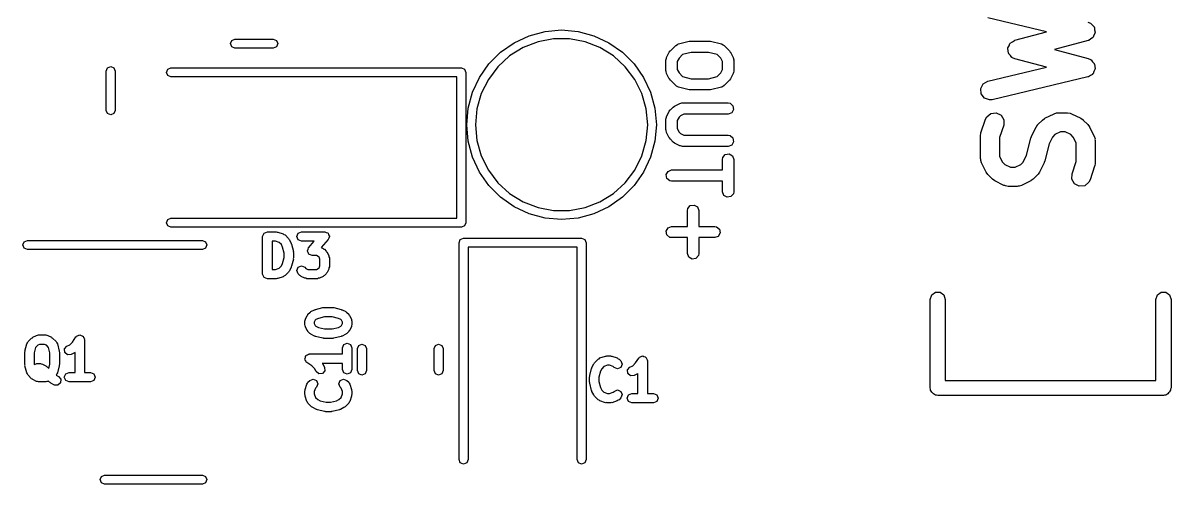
# Model space of a CAD drawing. Extents: x 100.5 to 128.1, y -114.5 to -98.5.
# Drawn here: x 112.84 to 128.1, y -114.28 to -108.15 of the extents above; entities that cross this region are included whole.
import ezdxf

# ---------------------------------------------------------------- set-up
doc = ezdxf.new("R2010")
doc.units = 0
doc.layers.add('BLACK', color=7, linetype='CONTINUOUS')

msp = doc.modelspace()

# ---------------------------------------------------------------- linework, layer by layer
at = {"layer": 'BLACK', "linetype": 'CONTINUOUS'}
for p, q in [((126.446, -108.265), (125.665, -108.079)), ((126.994, -108.135), (127.028, -108.148)), ((127.028, -108.148), (127.031, -108.151)), ((127.031, -108.151), (127.036, -108.153)), ((127.036, -108.153), (127.056, -108.177)), ((127.056, -108.177), (127.077, -108.199)), ((119.37, -108.409), (119.569, -108.316)), ((119.569, -108.316), (119.781, -108.259)), ((119.781, -108.259), (120, -108.24)), ((120, -108.24), (120.219, -108.259)), ((120.219, -108.259), (120.431, -108.316)), ((120.431, -108.316), (120.63, -108.409)), ((126.025, -108.377), (126.446, -108.265)), ((127.076, -108.307), (127.065, -108.336)), ((127.09, -108.279), (127.076, -108.307)), ((127.077, -108.199), (127.078, -108.204)), ((127.078, -108.204), (127.081, -108.208)), ((127.081, -108.208), (127.085, -108.239)), ((127.085, -108.239), (127.091, -108.27)), ((127.091, -108.27), (127.089, -108.274)), ((127.089, -108.274), (127.09, -108.279)), ((115.598, -108.422), (115.616, -108.379)), ((115.616, -108.464), (115.598, -108.422)), ((115.616, -108.379), (115.658, -108.362)), ((115.658, -108.482), (115.616, -108.464)), ((115.658, -108.362), (116.168, -108.362)), ((116.168, -108.482), (115.658, -108.482)), ((116.168, -108.362), (116.21, -108.379)), ((116.21, -108.464), (116.168, -108.482)), ((116.21, -108.379), (116.228, -108.422)), ((116.228, -108.422), (116.21, -108.464)), ((119.19, -108.535), (119.37, -108.409)), ((119.49, -108.475), (119.31, -108.586)), ((119.687, -108.399), (119.49, -108.475)), ((119.894, -108.36), (119.687, -108.399)), ((120.106, -108.36), (119.894, -108.36)), ((120.313, -108.399), (120.106, -108.36)), ((120.51, -108.475), (120.313, -108.399)), ((120.69, -108.586), (120.51, -108.475)), ((120.63, -108.409), (120.81, -108.535)), ((121.446, -108.517), (121.517, -108.446)), ((121.517, -108.446), (121.539, -108.431)), ((121.539, -108.431), (121.546, -108.43)), ((121.546, -108.43), (121.552, -108.426)), ((121.552, -108.426), (121.695, -108.39)), ((121.695, -108.39), (121.71, -108.389)), ((121.71, -108.389), (121.713, -108.388)), ((121.713, -108.388), (121.963, -108.388)), ((121.963, -108.388), (121.978, -108.39)), ((121.978, -108.39), (121.981, -108.39)), ((121.981, -108.39), (122.124, -108.426)), ((122.124, -108.426), (122.148, -108.436)), ((122.148, -108.436), (122.152, -108.442)), ((122.152, -108.442), (122.159, -108.446)), ((122.159, -108.446), (122.231, -108.517)), ((125.931, -108.485), (125.933, -108.482)), ((125.932, -108.479), (125.947, -108.449)), ((125.933, -108.482), (125.932, -108.479)), ((125.947, -108.449), (125.959, -108.419)), ((125.959, -108.419), (125.962, -108.417)), ((125.962, -108.417), (125.964, -108.414)), ((125.964, -108.414), (125.992, -108.397)), ((125.992, -108.397), (126.019, -108.379)), ((126.019, -108.379), (126.022, -108.379)), ((126.022, -108.379), (126.025, -108.377)), ((126.997, -108.381), (126.55, -108.5)), ((127.002, -108.378), (126.997, -108.381)), ((127.007, -108.378), (127.002, -108.378)), ((127.032, -108.36), (127.007, -108.378)), ((127.058, -108.344), (127.032, -108.36)), ((127.061, -108.339), (127.058, -108.344)), ((127.065, -108.336), (127.061, -108.339)), ((119.035, -108.69), (119.19, -108.535)), ((119.31, -108.586), (119.154, -108.729)), ((120.846, -108.729), (120.69, -108.586)), ((120.81, -108.535), (120.965, -108.69)), ((121.388, -108.641), (121.393, -108.616)), ((121.393, -108.616), (121.396, -108.612)), ((121.396, -108.608), (121.432, -108.536)), ((121.396, -108.612), (121.396, -108.608)), ((121.432, -108.536), (121.445, -108.518)), ((121.445, -108.518), (121.446, -108.517)), ((121.561, -108.614), (121.538, -108.659)), ((121.609, -108.566), (121.561, -108.614)), ((121.722, -108.538), (121.609, -108.566)), ((121.954, -108.538), (121.722, -108.538)), ((122.068, -108.566), (121.954, -108.538)), ((122.116, -108.614), (122.068, -108.566)), ((122.138, -108.659), (122.116, -108.614)), ((122.231, -108.517), (122.243, -108.535)), ((122.243, -108.535), (122.245, -108.536)), ((122.245, -108.536), (122.28, -108.608)), ((122.28, -108.608), (122.288, -108.633)), ((122.288, -108.633), (122.287, -108.637)), ((125.937, -108.517), (125.931, -108.485)), ((125.941, -108.55), (125.937, -108.517)), ((125.943, -108.552), (125.941, -108.55)), ((125.943, -108.556), (125.943, -108.552)), ((125.965, -108.58), (125.943, -108.556)), ((125.986, -108.605), (125.965, -108.58)), ((125.989, -108.606), (125.986, -108.605)), ((125.991, -108.609), (125.989, -108.606)), ((126.025, -108.623), (125.991, -108.609)), ((126.446, -108.735), (126.025, -108.623)), ((126.55, -108.5), (126.997, -108.619)), ((126.997, -108.619), (127.031, -108.633)), ((127.031, -108.633), (127.034, -108.637)), ((113.949, -108.786), (113.966, -108.744)), ((113.949, -109.309), (113.949, -108.786)), ((113.966, -108.744), (114.009, -108.726)), ((114.009, -108.726), (114.051, -108.744)), ((114.051, -108.744), (114.069, -108.786)), ((114.069, -108.786), (114.069, -109.309)), ((114.749, -108.804), (114.767, -108.762)), ((114.767, -108.762), (114.809, -108.744)), ((114.809, -108.744), (118.669, -108.744)), ((118.669, -108.744), (118.711, -108.762)), ((118.711, -108.762), (118.729, -108.804)), ((118.909, -108.87), (119.035, -108.69)), ((119.154, -108.729), (119.027, -108.897)), ((120.973, -108.897), (120.846, -108.729)), ((120.965, -108.69), (121.091, -108.87)), ((121.388, -108.784), (121.388, -108.641)), ((121.39, -108.788), (121.388, -108.784)), ((121.389, -108.793), (121.39, -108.788)), ((121.538, -108.659), (121.538, -108.767)), ((121.538, -108.767), (121.561, -108.811)), ((122.116, -108.811), (122.138, -108.767)), ((122.138, -108.767), (122.138, -108.659)), ((122.288, -108.784), (122.284, -108.81)), ((122.287, -108.637), (122.288, -108.641)), ((122.288, -108.641), (122.288, -108.784)), ((125.665, -108.921), (126.446, -108.735)), ((127.034, -108.637), (127.039, -108.639)), ((127.039, -108.639), (127.058, -108.663)), ((127.058, -108.663), (127.079, -108.686)), ((127.089, -108.766), (127.075, -108.794)), ((127.079, -108.686), (127.08, -108.691)), ((127.08, -108.691), (127.083, -108.695)), ((127.083, -108.695), (127.086, -108.726)), ((127.086, -108.726), (127.091, -108.757)), ((127.091, -108.757), (127.089, -108.761)), ((127.089, -108.761), (127.089, -108.766)), ((114.767, -108.847), (114.749, -108.804)), ((114.809, -108.864), (114.767, -108.847)), ((118.609, -108.864), (114.809, -108.864)), ((118.609, -110.744), (118.609, -108.864)), ((118.729, -108.804), (118.729, -110.804)), ((118.816, -109.069), (118.909, -108.87)), ((119.027, -108.897), (118.932, -109.086)), ((121.068, -109.086), (120.973, -108.897)), ((121.091, -108.87), (121.184, -109.069)), ((121.396, -108.818), (121.389, -108.793)), ((121.432, -108.889), (121.396, -108.818)), ((121.433, -108.89), (121.432, -108.889)), ((121.446, -108.909), (121.433, -108.89)), ((121.517, -108.98), (121.446, -108.909)), ((121.561, -108.811), (121.609, -108.859)), ((121.609, -108.859), (121.722, -108.888)), ((121.722, -108.888), (121.954, -108.888)), ((121.954, -108.888), (122.068, -108.859)), ((122.068, -108.859), (122.116, -108.811)), ((122.231, -108.909), (122.159, -108.98)), ((122.245, -108.889), (122.231, -108.907)), ((122.231, -108.907), (122.231, -108.909)), ((122.28, -108.818), (122.245, -108.889)), ((122.281, -108.813), (122.28, -108.818)), ((122.284, -108.81), (122.281, -108.813)), ((125.603, -108.956), (125.665, -108.921)), ((126.994, -108.865), (125.724, -109.168)), ((126.998, -108.863), (126.994, -108.865)), ((127.003, -108.863), (126.998, -108.863)), ((127.029, -108.845), (127.003, -108.863)), ((127.056, -108.83), (127.029, -108.845)), ((127.058, -108.825), (127.056, -108.83)), ((127.063, -108.823), (127.058, -108.825)), ((127.075, -108.794), (127.063, -108.823)), ((118.759, -109.281), (118.816, -109.069)), ((118.932, -109.086), (118.875, -109.29)), ((121.125, -109.29), (121.068, -109.086)), ((121.184, -109.069), (121.241, -109.281)), ((121.524, -108.983), (121.517, -108.98)), ((121.528, -108.989), (121.524, -108.983)), ((121.552, -109), (121.528, -108.989)), ((121.695, -109.036), (121.552, -109)), ((121.698, -109.035), (121.695, -109.036)), ((121.713, -109.038), (121.698, -109.035)), ((121.963, -109.038), (121.713, -109.038)), ((121.966, -109.037), (121.963, -109.038)), ((121.981, -109.036), (121.966, -109.037)), ((122.124, -109), (121.981, -109.036)), ((122.13, -108.996), (122.124, -109)), ((122.138, -108.995), (122.13, -108.996)), ((122.159, -108.98), (122.138, -108.995)), ((125.57, -109.02), (125.603, -108.956)), ((125.576, -109.091), (125.57, -109.02)), ((125.62, -109.147), (125.576, -109.091)), ((121.501, -109.253), (121.573, -109.217)), ((121.573, -109.217), (121.597, -109.21)), ((121.597, -109.21), (121.602, -109.211)), ((121.602, -109.211), (121.606, -109.209)), ((121.606, -109.209), (122.213, -109.209)), ((122.213, -109.209), (122.239, -109.214)), ((122.239, -109.214), (122.278, -109.247)), ((122.278, -109.247), (122.287, -109.297)), ((125.688, -109.171), (125.62, -109.147)), ((125.724, -109.168), (125.688, -109.171)), ((113.966, -109.351), (113.949, -109.309)), ((114.009, -109.369), (113.966, -109.351)), ((114.051, -109.351), (114.009, -109.369)), ((114.069, -109.309), (114.051, -109.351)), ((118.74, -109.5), (118.759, -109.281)), ((118.875, -109.29), (118.855, -109.5)), ((121.145, -109.5), (121.125, -109.29)), ((121.241, -109.281), (121.26, -109.5)), ((121.393, -109.401), (121.396, -109.398)), ((121.396, -109.394), (121.432, -109.322)), ((121.396, -109.398), (121.396, -109.394)), ((121.432, -109.322), (121.445, -109.304)), ((121.445, -109.304), (121.446, -109.303)), ((121.446, -109.303), (121.482, -109.267)), ((121.482, -109.267), (121.5, -109.254)), ((121.5, -109.254), (121.501, -109.253)), ((121.579, -109.382), (121.561, -109.4)), ((121.624, -109.359), (121.579, -109.382)), ((122.213, -109.359), (121.624, -109.359)), ((122.261, -109.342), (122.213, -109.359)), ((122.287, -109.297), (122.261, -109.342)), ((125.635, -109.427), (125.651, -109.395)), ((125.651, -109.395), (125.707, -109.35)), ((125.707, -109.35), (125.778, -109.343)), ((125.778, -109.343), (125.842, -109.375)), ((125.842, -109.375), (125.878, -109.436)), ((126.424, -109.415), (126.545, -109.354)), ((126.545, -109.354), (126.579, -109.343)), ((126.579, -109.343), (126.591, -109.344)), ((126.591, -109.344), (126.602, -109.341)), ((126.602, -109.341), (126.723, -109.341)), ((126.723, -109.341), (126.758, -109.346)), ((126.758, -109.346), (126.768, -109.352)), ((126.768, -109.352), (126.779, -109.354)), ((126.779, -109.354), (126.9, -109.415)), ((118.759, -109.719), (118.74, -109.5)), ((118.855, -109.5), (118.875, -109.71)), ((121.125, -109.71), (121.145, -109.5)), ((121.26, -109.5), (121.241, -109.719)), ((121.388, -109.427), (121.393, -109.401)), ((121.388, -109.57), (121.388, -109.427)), ((121.561, -109.4), (121.538, -109.445)), ((121.538, -109.445), (121.538, -109.552)), ((121.538, -109.552), (121.561, -109.597)), ((125.574, -109.609), (125.635, -109.427)), ((125.876, -109.508), (125.822, -109.67)), ((125.878, -109.436), (125.876, -109.508)), ((126.246, -109.653), (126.307, -109.532)), ((126.307, -109.532), (126.327, -109.502)), ((126.327, -109.502), (126.329, -109.501)), ((126.329, -109.501), (126.33, -109.499)), ((126.33, -109.499), (126.391, -109.438)), ((126.391, -109.438), (126.42, -109.417)), ((126.42, -109.417), (126.422, -109.416)), ((126.422, -109.416), (126.424, -109.415)), ((126.9, -109.415), (126.93, -109.435)), ((126.93, -109.435), (126.931, -109.437)), ((126.931, -109.437), (126.933, -109.438)), ((126.933, -109.438), (126.994, -109.499)), ((126.994, -109.499), (127.016, -109.528)), ((127.016, -109.528), (127.016, -109.53)), ((127.016, -109.53), (127.018, -109.532)), ((127.018, -109.532), (127.078, -109.653)), ((121.39, -109.574), (121.388, -109.57)), ((121.389, -109.579), (121.39, -109.574)), ((121.396, -109.604), (121.389, -109.579)), ((121.432, -109.675), (121.396, -109.604)), ((121.433, -109.676), (121.432, -109.675)), ((121.446, -109.694), (121.433, -109.676)), ((121.482, -109.73), (121.446, -109.694)), ((121.561, -109.597), (121.579, -109.616)), ((121.579, -109.616), (121.624, -109.638)), ((121.624, -109.638), (122.213, -109.638)), ((122.213, -109.638), (122.239, -109.642)), ((122.239, -109.642), (122.278, -109.675)), ((122.278, -109.675), (122.287, -109.726)), ((125.568, -109.649), (125.573, -109.613)), ((125.568, -109.951), (125.568, -109.649)), ((125.573, -109.613), (125.574, -109.611)), ((125.574, -109.611), (125.574, -109.609)), ((125.822, -109.67), (125.822, -109.921)), ((126.18, -109.907), (126.237, -109.679)), ((126.237, -109.679), (126.245, -109.657)), ((126.245, -109.657), (126.246, -109.653)), ((126.525, -109.664), (126.48, -109.754)), ((126.556, -109.632), (126.525, -109.664)), ((126.632, -109.595), (126.556, -109.632)), ((126.693, -109.595), (126.632, -109.595)), ((126.768, -109.632), (126.693, -109.595)), ((126.8, -109.664), (126.768, -109.632)), ((126.838, -109.74), (126.8, -109.664)), ((127.078, -109.653), (127.09, -109.687)), ((127.09, -109.687), (127.088, -109.698)), ((127.088, -109.698), (127.092, -109.71)), ((118.816, -109.931), (118.759, -109.719)), ((118.875, -109.71), (118.932, -109.914)), ((121.068, -109.914), (121.125, -109.71)), ((121.241, -109.719), (121.184, -109.931)), ((121.483, -109.731), (121.482, -109.73)), ((121.501, -109.744), (121.483, -109.731)), ((121.573, -109.78), (121.501, -109.744)), ((121.577, -109.78), (121.573, -109.78)), ((121.58, -109.783), (121.577, -109.78)), ((121.606, -109.788), (121.58, -109.783)), ((122.213, -109.788), (121.606, -109.788)), ((122.261, -109.77), (122.213, -109.788)), ((122.287, -109.726), (122.261, -109.77)), ((126.48, -109.754), (126.423, -109.982)), ((126.838, -109.991), (126.838, -109.74)), ((127.092, -109.71), (127.092, -110.012)), ((118.909, -110.13), (118.816, -109.931)), ((118.932, -109.914), (119.027, -110.103)), ((120.973, -110.103), (121.068, -109.914)), ((121.184, -109.931), (121.091, -110.13)), ((122.138, -109.963), (122.143, -109.937)), ((122.138, -110.102), (122.138, -109.963)), ((122.143, -109.937), (122.176, -109.898)), ((122.176, -109.898), (122.226, -109.889)), ((122.226, -109.889), (122.271, -109.915)), ((122.271, -109.915), (122.288, -109.963)), ((122.288, -109.963), (122.288, -110.391)), ((125.571, -109.962), (125.568, -109.951)), ((125.57, -109.974), (125.571, -109.962)), ((125.581, -110.008), (125.57, -109.974)), ((125.641, -110.129), (125.581, -110.008)), ((125.822, -109.921), (125.859, -109.997)), ((125.859, -109.997), (125.891, -110.028)), ((126.103, -110.028), (126.134, -109.997)), ((126.134, -109.997), (126.18, -109.907)), ((126.413, -110.008), (126.352, -110.129)), ((126.414, -110.004), (126.413, -110.008)), ((126.423, -109.982), (126.414, -110.004)), ((126.784, -110.153), (126.838, -109.991)), ((119.035, -110.31), (118.909, -110.13)), ((119.027, -110.103), (119.154, -110.271)), ((120.846, -110.271), (120.973, -110.103)), ((121.091, -110.13), (120.965, -110.31)), ((121.389, -110.164), (121.415, -110.12)), ((121.415, -110.12), (121.463, -110.102)), ((121.463, -110.102), (122.138, -110.102)), ((125.643, -110.131), (125.641, -110.129)), ((125.644, -110.133), (125.643, -110.131)), ((125.665, -110.162), (125.644, -110.133)), ((125.726, -110.223), (125.665, -110.162)), ((125.891, -110.028), (125.966, -110.066)), ((125.966, -110.066), (126.027, -110.066)), ((126.027, -110.066), (126.103, -110.028)), ((126.329, -110.162), (126.268, -110.223)), ((126.33, -110.16), (126.329, -110.162)), ((126.332, -110.159), (126.33, -110.16)), ((126.352, -110.129), (126.332, -110.159)), ((126.781, -110.225), (126.784, -110.153)), ((127.085, -110.052), (127.025, -110.233)), ((127.086, -110.048), (127.085, -110.05)), ((127.085, -110.05), (127.085, -110.052)), ((127.092, -110.012), (127.086, -110.048)), ((119.19, -110.465), (119.035, -110.31)), ((119.154, -110.271), (119.31, -110.414)), ((120.69, -110.414), (120.846, -110.271)), ((120.965, -110.31), (120.81, -110.465)), ((121.398, -110.215), (121.389, -110.164)), ((121.438, -110.248), (121.398, -110.215)), ((121.463, -110.252), (121.438, -110.248)), ((122.138, -110.252), (121.463, -110.252)), ((122.138, -110.391), (122.138, -110.252)), ((125.728, -110.224), (125.726, -110.223)), ((125.729, -110.226), (125.728, -110.224)), ((125.759, -110.246), (125.729, -110.226)), ((125.88, -110.307), (125.759, -110.246)), ((125.891, -110.309), (125.88, -110.307)), ((125.901, -110.315), (125.891, -110.309)), ((125.936, -110.32), (125.901, -110.315)), ((126.114, -110.307), (126.08, -110.318)), ((126.235, -110.246), (126.114, -110.307)), ((126.237, -110.245), (126.235, -110.246)), ((126.239, -110.244), (126.237, -110.245)), ((126.268, -110.223), (126.239, -110.244)), ((126.818, -110.286), (126.781, -110.225)), ((126.881, -110.318), (126.818, -110.286)), ((126.953, -110.311), (126.881, -110.318)), ((127.008, -110.266), (126.953, -110.311)), ((127.025, -110.233), (127.008, -110.266)), ((119.37, -110.591), (119.19, -110.465)), ((119.31, -110.414), (119.49, -110.525)), ((120.51, -110.525), (120.69, -110.414)), ((120.81, -110.465), (120.63, -110.591)), ((122.156, -110.44), (122.138, -110.391)), ((122.2, -110.465), (122.156, -110.44)), ((122.251, -110.456), (122.2, -110.465)), ((122.284, -110.417), (122.251, -110.456)), ((122.288, -110.391), (122.284, -110.417)), ((126.057, -110.32), (125.936, -110.32)), ((126.068, -110.317), (126.057, -110.32)), ((126.08, -110.318), (126.068, -110.317)), ((119.569, -110.684), (119.37, -110.591)), ((119.49, -110.525), (119.687, -110.601)), ((119.687, -110.601), (119.894, -110.64)), ((120.106, -110.64), (120.313, -110.601)), ((120.313, -110.601), (120.51, -110.525)), ((120.63, -110.591), (120.431, -110.684)), ((121.674, -110.641), (121.678, -110.616)), ((121.678, -110.616), (121.711, -110.576)), ((121.711, -110.576), (121.762, -110.568)), ((121.762, -110.568), (121.806, -110.593)), ((121.806, -110.593), (121.824, -110.641)), ((114.749, -110.804), (114.767, -110.762)), ((114.767, -110.762), (114.809, -110.744)), ((114.809, -110.744), (118.609, -110.744)), ((119.781, -110.741), (119.569, -110.684)), ((120, -110.76), (119.781, -110.741)), ((119.894, -110.64), (120.106, -110.64)), ((120.219, -110.741), (120, -110.76)), ((120.431, -110.684), (120.219, -110.741)), ((121.674, -110.852), (121.674, -110.641)), ((121.824, -110.641), (121.824, -110.852)), ((114.767, -110.847), (114.749, -110.804)), ((114.809, -110.864), (114.767, -110.847)), ((118.669, -110.864), (114.809, -110.864)), ((116.046, -110.942), (116.09, -110.924)), ((116.09, -110.924), (116.209, -110.924)), ((116.209, -110.924), (116.219, -110.928)), ((116.498, -110.942), (116.542, -110.924)), ((116.542, -110.924), (116.852, -110.924)), ((116.852, -110.924), (116.872, -110.932)), ((118.711, -110.847), (118.669, -110.864)), ((118.729, -110.804), (118.711, -110.847)), ((121.389, -110.914), (121.415, -110.87)), ((121.398, -110.965), (121.389, -110.914)), ((121.415, -110.87), (121.463, -110.852)), ((121.463, -110.852), (121.674, -110.852)), ((121.824, -110.852), (122.035, -110.852)), ((122.035, -110.852), (122.06, -110.857)), ((122.06, -110.857), (122.1, -110.89)), ((122.1, -110.89), (122.109, -110.94)), ((112.842, -111.099), (112.86, -111.057)), ((112.86, -111.057), (112.902, -111.039)), ((112.902, -111.039), (114.577, -111.039)), ((114.577, -111.039), (115.227, -111.039)), ((115.227, -111.039), (115.27, -111.057)), ((115.27, -111.057), (115.287, -111.099)), ((116.027, -110.986), (116.046, -110.942)), ((116.027, -111.486), (116.027, -110.986)), ((116.199, -111.049), (116.152, -111.049)), ((116.152, -111.049), (116.152, -111.424)), ((116.247, -111.065), (116.199, -111.049)), ((116.219, -110.928), (116.229, -110.927)), ((116.229, -110.927), (116.3, -110.951)), ((116.277, -111.095), (116.247, -111.065)), ((116.3, -110.951), (116.311, -110.961)), ((116.311, -110.961), (116.325, -110.966)), ((116.325, -110.966), (116.372, -111.014)), ((116.372, -111.014), (116.376, -111.023)), ((116.376, -111.023), (116.384, -111.03)), ((116.384, -111.03), (116.408, -111.078)), ((116.408, -111.078), (116.408, -111.085)), ((116.48, -110.986), (116.498, -110.942)), ((116.498, -111.031), (116.48, -110.986)), ((116.542, -111.049), (116.498, -111.031)), ((116.714, -111.049), (116.542, -111.049)), ((116.638, -111.136), (116.714, -111.049)), ((116.899, -111.028), (116.807, -111.132)), ((116.872, -110.932), (116.893, -110.939)), ((116.893, -110.939), (116.894, -110.941)), ((116.894, -110.941), (116.896, -110.942)), ((116.896, -110.942), (116.904, -110.963)), ((116.906, -111.007), (116.899, -111.028)), ((116.904, -110.963), (116.914, -110.982)), ((116.914, -110.986), (116.906, -111.007)), ((116.914, -110.982), (116.914, -110.984)), ((116.914, -110.984), (116.914, -110.986)), ((118.637, -111.069), (118.654, -111.026)), ((118.637, -113.954), (118.637, -111.069)), ((118.654, -111.026), (118.697, -111.009)), ((118.697, -111.009), (120.267, -111.009)), ((120.267, -111.009), (120.309, -111.026)), ((120.309, -111.026), (120.327, -111.069)), ((120.327, -111.069), (120.327, -113.954)), ((121.438, -110.998), (121.398, -110.965)), ((121.463, -111.002), (121.438, -110.998)), ((121.674, -111.002), (121.463, -111.002)), ((121.674, -111.213), (121.674, -111.002)), ((122.035, -111.002), (121.824, -111.002)), ((121.824, -111.002), (121.824, -111.213)), ((122.083, -110.985), (122.035, -111.002)), ((122.109, -110.94), (122.083, -110.985)), ((112.86, -111.142), (112.842, -111.099)), ((112.902, -111.159), (112.86, -111.142)), ((114.577, -111.159), (112.902, -111.159)), ((115.227, -111.159), (114.577, -111.159)), ((115.27, -111.142), (115.227, -111.159)), ((115.287, -111.099), (115.27, -111.142)), ((116.293, -111.127), (116.277, -111.095)), ((116.313, -111.208), (116.293, -111.127)), ((116.313, -111.265), (116.313, -111.208)), ((116.408, -111.085), (116.412, -111.09)), ((116.412, -111.09), (116.436, -111.186)), ((116.436, -111.186), (116.435, -111.193)), ((116.435, -111.193), (116.438, -111.201)), ((116.438, -111.201), (116.438, -111.272)), ((116.623, -111.177), (116.631, -111.157)), ((116.624, -111.179), (116.623, -111.177)), ((116.623, -111.181), (116.624, -111.179)), ((116.633, -111.201), (116.623, -111.181)), ((116.631, -111.157), (116.638, -111.136)), ((116.641, -111.221), (116.633, -111.201)), ((116.643, -111.222), (116.641, -111.221)), ((116.644, -111.224), (116.643, -111.222)), ((116.665, -111.231), (116.644, -111.224)), ((116.807, -111.132), (116.832, -111.145)), ((116.832, -111.145), (116.839, -111.153)), ((116.839, -111.153), (116.848, -111.157)), ((116.848, -111.157), (116.872, -111.18)), ((116.872, -111.18), (116.876, -111.19)), ((116.876, -111.19), (116.884, -111.197)), ((116.884, -111.197), (116.908, -111.244)), ((120.207, -111.129), (118.757, -111.129)), ((118.757, -111.129), (118.757, -113.954)), ((120.207, -113.954), (120.207, -111.129)), ((121.691, -111.261), (121.674, -111.213)), ((121.824, -111.213), (121.819, -111.239)), ((116.247, -111.408), (116.277, -111.378)), ((116.277, -111.378), (116.293, -111.346)), ((116.293, -111.346), (116.313, -111.265)), ((116.412, -111.383), (116.408, -111.388)), ((116.436, -111.287), (116.412, -111.383)), ((116.438, -111.272), (116.435, -111.28)), ((116.435, -111.28), (116.436, -111.287)), ((116.498, -111.395), (116.542, -111.376)), ((116.542, -111.376), (116.587, -111.395)), ((116.685, -111.239), (116.665, -111.231)), ((116.742, -111.239), (116.685, -111.239)), ((116.767, -111.252), (116.742, -111.239)), ((116.777, -111.262), (116.767, -111.252)), ((116.789, -111.287), (116.777, -111.262)), ((116.777, -111.402), (116.789, -111.376)), ((116.789, -111.376), (116.789, -111.287)), ((116.908, -111.244), (116.909, -111.259)), ((116.909, -111.259), (116.914, -111.272)), ((116.914, -111.272), (116.914, -111.391)), ((121.736, -111.287), (121.691, -111.261)), ((121.786, -111.278), (121.736, -111.287)), ((121.819, -111.239), (121.786, -111.278)), ((116.046, -111.531), (116.027, -111.486)), ((116.09, -111.549), (116.046, -111.531)), ((116.152, -111.424), (116.199, -111.424)), ((116.199, -111.424), (116.247, -111.408)), ((116.3, -111.522), (116.229, -111.546)), ((116.311, -111.512), (116.3, -111.522)), ((116.325, -111.507), (116.311, -111.512)), ((116.372, -111.459), (116.325, -111.507)), ((116.376, -111.45), (116.372, -111.459)), ((116.384, -111.443), (116.376, -111.45)), ((116.408, -111.395), (116.384, -111.443)), ((116.408, -111.388), (116.408, -111.395)), ((116.48, -111.439), (116.498, -111.395)), ((116.498, -111.483), (116.48, -111.439)), ((116.522, -111.507), (116.498, -111.483)), ((116.531, -111.511), (116.522, -111.507)), ((116.538, -111.519), (116.531, -111.511)), ((116.586, -111.542), (116.538, -111.519)), ((116.587, -111.395), (116.603, -111.411)), ((116.603, -111.411), (116.629, -111.424)), ((116.629, -111.424), (116.742, -111.424)), ((116.742, -111.424), (116.767, -111.411)), ((116.767, -111.411), (116.777, -111.402)), ((116.832, -111.519), (116.785, -111.542)), ((116.839, -111.511), (116.832, -111.519)), ((116.848, -111.507), (116.839, -111.511)), ((116.872, -111.483), (116.848, -111.507)), ((116.876, -111.474), (116.872, -111.483)), ((116.884, -111.467), (116.876, -111.474)), ((116.908, -111.419), (116.884, -111.467)), ((116.909, -111.405), (116.908, -111.419)), ((116.914, -111.391), (116.909, -111.405)), ((116.209, -111.549), (116.09, -111.549)), ((116.219, -111.545), (116.209, -111.549)), ((116.229, -111.546), (116.219, -111.545)), ((116.6, -111.543), (116.586, -111.542)), ((116.614, -111.549), (116.6, -111.543)), ((116.757, -111.549), (116.614, -111.549)), ((116.77, -111.543), (116.757, -111.549)), ((116.785, -111.542), (116.77, -111.543)), ((124.9, -111.823), (124.919, -111.764)), ((124.9, -113), (124.9, -111.823)), ((124.919, -111.764), (124.969, -111.728)), ((124.969, -111.728), (125.031, -111.728)), ((125.031, -111.728), (125.081, -111.764)), ((125.081, -111.764), (125.1, -111.823)), ((125.1, -111.823), (125.1, -112.9)), ((127.9, -111.823), (127.919, -111.764)), ((127.9, -112.9), (127.9, -111.823)), ((127.919, -111.764), (127.969, -111.728)), ((127.969, -111.728), (128.031, -111.728)), ((128.031, -111.728), (128.081, -111.764)), ((128.081, -111.764), (128.1, -111.823)), ((128.1, -111.823), (128.1, -113)), ((116.654, -111.996), (116.664, -111.992)), ((116.664, -111.992), (116.67, -111.984)), ((116.67, -111.984), (116.718, -111.961)), ((116.718, -111.961), (116.725, -111.96)), ((116.725, -111.96), (116.731, -111.956)), ((116.731, -111.956), (116.826, -111.932)), ((116.826, -111.932), (116.834, -111.933)), ((116.834, -111.933), (116.841, -111.93)), ((116.841, -111.93), (116.96, -111.93)), ((116.96, -111.93), (116.968, -111.933)), ((116.968, -111.933), (116.975, -111.932)), ((116.975, -111.932), (117.071, -111.956)), ((117.071, -111.956), (117.076, -111.96)), ((117.076, -111.96), (117.083, -111.961)), ((117.083, -111.961), (117.131, -111.984)), ((117.131, -111.984), (117.138, -111.992)), ((117.138, -111.992), (117.147, -111.996)), ((116.588, -112.112), (116.594, -112.098)), ((116.588, -112.159), (116.588, -112.112)), ((116.594, -112.098), (116.595, -112.084)), ((116.595, -112.084), (116.619, -112.036)), ((116.619, -112.036), (116.626, -112.029)), ((116.626, -112.029), (116.63, -112.02)), ((116.63, -112.02), (116.654, -111.996)), ((116.726, -112.101), (116.713, -112.126)), ((116.713, -112.126), (116.713, -112.145)), ((116.713, -112.145), (116.726, -112.17)), ((116.735, -112.092), (116.726, -112.101)), ((116.768, -112.075), (116.735, -112.092)), ((116.849, -112.055), (116.768, -112.075)), ((116.953, -112.055), (116.849, -112.055)), ((117.034, -112.075), (116.953, -112.055)), ((117.066, -112.092), (117.034, -112.075)), ((117.076, -112.101), (117.066, -112.092)), ((117.088, -112.126), (117.076, -112.101)), ((117.076, -112.17), (117.088, -112.145)), ((117.088, -112.145), (117.088, -112.126)), ((117.147, -111.996), (117.171, -112.02)), ((117.171, -112.02), (117.175, -112.029)), ((117.175, -112.029), (117.183, -112.036)), ((117.183, -112.036), (117.207, -112.084)), ((117.207, -112.084), (117.208, -112.098)), ((117.208, -112.098), (117.213, -112.112)), ((117.213, -112.112), (117.213, -112.159)), ((113.036, -112.301), (113.049, -112.296)), ((113.049, -112.296), (113.144, -112.296)), ((113.144, -112.296), (113.158, -112.301)), ((113.569, -112.307), (113.584, -112.297)), ((113.584, -112.297), (113.591, -112.298)), ((113.591, -112.298), (113.597, -112.296)), ((113.597, -112.296), (113.614, -112.303)), ((116.594, -112.173), (116.588, -112.159)), ((116.595, -112.187), (116.594, -112.173)), ((116.619, -112.235), (116.595, -112.187)), ((116.626, -112.242), (116.619, -112.235)), ((116.63, -112.251), (116.626, -112.242)), ((116.654, -112.275), (116.63, -112.251)), ((116.664, -112.279), (116.654, -112.275)), ((116.67, -112.287), (116.664, -112.279)), ((116.718, -112.31), (116.67, -112.287)), ((116.726, -112.17), (116.735, -112.179)), ((116.735, -112.179), (116.768, -112.196)), ((116.768, -112.196), (116.849, -112.216)), ((116.849, -112.216), (116.953, -112.216)), ((116.953, -112.216), (117.034, -112.196)), ((117.034, -112.196), (117.066, -112.179)), ((117.066, -112.179), (117.076, -112.17)), ((117.131, -112.287), (117.083, -112.31)), ((117.138, -112.279), (117.131, -112.287)), ((117.147, -112.275), (117.138, -112.279)), ((117.171, -112.251), (117.147, -112.275)), ((117.175, -112.242), (117.171, -112.251)), ((117.183, -112.235), (117.175, -112.242)), ((117.207, -112.187), (117.183, -112.235)), ((117.208, -112.173), (117.207, -112.187)), ((117.213, -112.159), (117.208, -112.173)), ((112.869, -112.51), (112.893, -112.414)), ((112.893, -112.414), (112.903, -112.401)), ((112.903, -112.401), (112.91, -112.385)), ((112.91, -112.385), (112.957, -112.338)), ((112.957, -112.338), (112.967, -112.334)), ((112.967, -112.334), (112.974, -112.326)), ((112.974, -112.326), (113.021, -112.302)), ((113.038, -112.433), (113.01, -112.461)), ((113.021, -112.302), (113.036, -112.301)), ((113.064, -112.421), (113.038, -112.433)), ((113.13, -112.421), (113.064, -112.421)), ((113.155, -112.433), (113.13, -112.421)), ((113.183, -112.461), (113.155, -112.433)), ((113.158, -112.301), (113.172, -112.302)), ((113.172, -112.302), (113.22, -112.326)), ((113.22, -112.326), (113.227, -112.334)), ((113.227, -112.334), (113.236, -112.338)), ((113.236, -112.338), (113.284, -112.385)), ((113.284, -112.385), (113.29, -112.401)), ((113.29, -112.401), (113.3, -112.414)), ((113.3, -112.414), (113.324, -112.51)), ((113.395, -112.481), (113.426, -112.445)), ((113.426, -112.445), (113.464, -112.426)), ((113.464, -112.426), (113.501, -112.39)), ((113.501, -112.39), (113.545, -112.323)), ((113.545, -112.323), (113.55, -112.32)), ((113.55, -112.32), (113.553, -112.314)), ((113.553, -112.314), (113.569, -112.307)), ((113.614, -112.303), (113.631, -112.306)), ((113.631, -112.306), (113.635, -112.311)), ((113.635, -112.311), (113.641, -112.314)), ((113.641, -112.314), (113.648, -112.331)), ((113.648, -112.331), (113.658, -112.346)), ((113.658, -112.346), (113.657, -112.352)), ((113.657, -112.352), (113.659, -112.358)), ((113.659, -112.358), (113.659, -112.796)), ((116.725, -112.311), (116.718, -112.31)), ((116.731, -112.315), (116.725, -112.311)), ((116.826, -112.339), (116.731, -112.315)), ((116.834, -112.338), (116.826, -112.339)), ((116.841, -112.341), (116.834, -112.338)), ((116.96, -112.341), (116.841, -112.341)), ((116.968, -112.338), (116.96, -112.341)), ((116.975, -112.339), (116.968, -112.338)), ((117.071, -112.315), (116.975, -112.339)), ((117.076, -112.311), (117.071, -112.315)), ((117.083, -112.31), (117.076, -112.311)), ((117.088, -112.469), (117.106, -112.425)), ((117.106, -112.425), (117.151, -112.406)), ((117.151, -112.406), (117.195, -112.425)), ((117.195, -112.425), (117.213, -112.469)), ((117.286, -112.477), (117.304, -112.435)), ((117.304, -112.435), (117.346, -112.417)), ((117.346, -112.417), (117.388, -112.435)), ((117.388, -112.435), (117.406, -112.477)), ((118.306, -112.477), (118.324, -112.435)), ((118.324, -112.435), (118.366, -112.417)), ((118.366, -112.417), (118.408, -112.435)), ((118.408, -112.435), (118.426, -112.477)), ((112.868, -112.525), (112.871, -112.517)), ((112.868, -112.691), (112.868, -112.525)), ((112.871, -112.517), (112.869, -112.51)), ((113.01, -112.461), (112.993, -112.532)), ((112.993, -112.532), (112.993, -112.684)), ((113.201, -112.532), (113.183, -112.461)), ((113.201, -112.684), (113.201, -112.532)), ((113.324, -112.51), (113.323, -112.517)), ((113.323, -112.517), (113.326, -112.525)), ((113.326, -112.525), (113.326, -112.691)), ((113.398, -112.529), (113.395, -112.481)), ((113.434, -112.56), (113.398, -112.529)), ((113.482, -112.557), (113.434, -112.56)), ((113.529, -112.533), (113.482, -112.557)), ((113.534, -112.528), (113.529, -112.533)), ((113.534, -112.796), (113.534, -112.528)), ((116.588, -112.612), (116.595, -112.595)), ((116.595, -112.595), (116.599, -112.577)), ((116.599, -112.577), (116.604, -112.573)), ((116.604, -112.573), (116.606, -112.567)), ((116.606, -112.567), (116.623, -112.561)), ((116.623, -112.561), (116.638, -112.55)), ((116.638, -112.55), (116.645, -112.552)), ((116.645, -112.552), (116.651, -112.549)), ((116.651, -112.549), (117.088, -112.549)), ((117.088, -112.549), (117.088, -112.469)), ((117.213, -112.469), (117.213, -112.755)), ((117.286, -112.77), (117.286, -112.477)), ((117.406, -112.477), (117.406, -112.77)), ((118.306, -112.77), (118.306, -112.477)), ((118.426, -112.477), (118.426, -112.77)), ((120.499, -112.612), (120.51, -112.602)), ((120.51, -112.602), (120.582, -112.578)), ((120.582, -112.578), (120.592, -112.579)), ((120.592, -112.579), (120.602, -112.575)), ((120.602, -112.575), (120.649, -112.575)), ((120.649, -112.575), (120.659, -112.579)), ((120.659, -112.579), (120.669, -112.578)), ((120.669, -112.578), (120.74, -112.602)), ((120.74, -112.602), (120.751, -112.612)), ((120.982, -112.669), (121.026, -112.603)), ((121.026, -112.603), (121.031, -112.599)), ((121.031, -112.599), (121.034, -112.593)), ((121.034, -112.593), (121.05, -112.586)), ((121.05, -112.586), (121.066, -112.576)), ((121.066, -112.576), (121.072, -112.577)), ((121.072, -112.577), (121.078, -112.575)), ((121.078, -112.575), (121.095, -112.582)), ((121.095, -112.582), (121.112, -112.585)), ((121.112, -112.585), (121.116, -112.591)), ((121.116, -112.591), (121.122, -112.593)), ((121.122, -112.593), (121.129, -112.61)), ((112.871, -112.699), (112.868, -112.691)), ((112.869, -112.707), (112.871, -112.699)), ((112.893, -112.802), (112.869, -112.707)), ((112.993, -112.684), (112.994, -112.69)), ((112.994, -112.69), (113.025, -112.677)), ((113.025, -112.677), (113.073, -112.677)), ((113.073, -112.677), (113.086, -112.682)), ((113.086, -112.682), (113.101, -112.683)), ((113.101, -112.683), (113.148, -112.707)), ((113.148, -112.707), (113.155, -112.715)), ((113.155, -112.715), (113.165, -112.719)), ((113.165, -112.719), (113.187, -112.741)), ((113.187, -112.741), (113.201, -112.684)), ((113.324, -112.707), (113.3, -112.802)), ((113.326, -112.691), (113.323, -112.699)), ((113.323, -112.699), (113.324, -112.707)), ((116.591, -112.618), (116.588, -112.612)), ((116.589, -112.624), (116.591, -112.618)), ((116.6, -112.639), (116.589, -112.624)), ((116.606, -112.656), (116.6, -112.639)), ((116.612, -112.658), (116.606, -112.656)), ((116.616, -112.664), (116.612, -112.658)), ((116.682, -112.708), (116.616, -112.664)), ((116.718, -112.744), (116.682, -112.708)), ((116.738, -112.783), (116.718, -112.744)), ((117.088, -112.674), (116.82, -112.674)), ((116.82, -112.674), (116.826, -112.679)), ((116.826, -112.679), (116.849, -112.727)), ((116.849, -112.727), (116.853, -112.774)), ((117.088, -112.755), (117.088, -112.674)), ((117.106, -112.799), (117.088, -112.755)), ((117.213, -112.755), (117.195, -112.799)), ((120.374, -112.837), (120.398, -112.741)), ((120.398, -112.741), (120.402, -112.736)), ((120.402, -112.736), (120.403, -112.729)), ((120.403, -112.729), (120.427, -112.681)), ((120.427, -112.681), (120.434, -112.674)), ((120.434, -112.674), (120.438, -112.665)), ((120.438, -112.665), (120.486, -112.617)), ((120.486, -112.617), (120.499, -112.612)), ((120.534, -112.746), (120.518, -112.778)), ((120.564, -112.716), (120.534, -112.746)), ((120.612, -112.7), (120.564, -112.716)), ((120.639, -112.7), (120.612, -112.7)), ((120.687, -112.716), (120.639, -112.7)), ((120.7, -112.729), (120.687, -112.716)), ((120.744, -112.748), (120.7, -112.729)), ((120.789, -112.729), (120.744, -112.748)), ((120.751, -112.612), (120.765, -112.617)), ((120.765, -112.617), (120.789, -112.641)), ((120.789, -112.641), (120.807, -112.685)), ((120.807, -112.685), (120.789, -112.729)), ((120.876, -112.761), (120.907, -112.724)), ((120.907, -112.724), (120.946, -112.705)), ((120.946, -112.705), (120.982, -112.669)), ((121.129, -112.61), (121.139, -112.625)), ((121.139, -112.625), (121.138, -112.632)), ((121.138, -112.632), (121.14, -112.637)), ((121.14, -112.637), (121.14, -113.075)), ((112.903, -112.815), (112.893, -112.802)), ((112.91, -112.831), (112.903, -112.815)), ((112.957, -112.878), (112.91, -112.831)), ((112.967, -112.882), (112.957, -112.878)), ((112.974, -112.89), (112.967, -112.882)), ((113.021, -112.914), (112.974, -112.89)), ((113.284, -112.831), (113.282, -112.833)), ((113.282, -112.833), (113.315, -112.85)), ((113.29, -112.815), (113.284, -112.831)), ((113.3, -112.802), (113.29, -112.815)), ((113.315, -112.85), (113.346, -112.886)), ((113.346, -112.886), (113.343, -112.934)), ((113.391, -112.858), (113.41, -112.814)), ((113.41, -112.902), (113.391, -112.858)), ((113.41, -112.814), (113.454, -112.796)), ((113.454, -112.921), (113.41, -112.902)), ((113.454, -112.796), (113.534, -112.796)), ((113.659, -112.796), (113.74, -112.796)), ((113.74, -112.796), (113.784, -112.814)), ((113.784, -112.902), (113.74, -112.921)), ((113.784, -112.814), (113.802, -112.858)), ((113.802, -112.858), (113.784, -112.902)), ((116.63, -112.925), (116.654, -112.901)), ((116.654, -112.901), (116.698, -112.883)), ((116.698, -112.883), (116.743, -112.901)), ((116.774, -112.814), (116.738, -112.783)), ((116.743, -112.901), (116.761, -112.945)), ((116.821, -112.81), (116.774, -112.814)), ((116.853, -112.774), (116.821, -112.81)), ((117.041, -112.945), (117.059, -112.901)), ((117.059, -112.901), (117.103, -112.883)), ((117.103, -112.883), (117.147, -112.901)), ((117.151, -112.817), (117.106, -112.799)), ((117.147, -112.901), (117.171, -112.925)), ((117.195, -112.799), (117.151, -112.817)), ((117.304, -112.812), (117.286, -112.77)), ((117.346, -112.83), (117.304, -112.812)), ((117.388, -112.812), (117.346, -112.83)), ((117.406, -112.77), (117.388, -112.812)), ((118.324, -112.812), (118.306, -112.77)), ((118.366, -112.83), (118.324, -112.812)), ((118.408, -112.812), (118.366, -112.83)), ((118.426, -112.77), (118.408, -112.812)), ((120.372, -112.852), (120.375, -112.844)), ((120.372, -112.923), (120.372, -112.852)), ((120.375, -112.844), (120.374, -112.837)), ((120.518, -112.778), (120.497, -112.859)), ((120.497, -112.859), (120.497, -112.916)), ((120.879, -112.808), (120.876, -112.761)), ((120.915, -112.84), (120.879, -112.808)), ((120.963, -112.836), (120.915, -112.84)), ((121.011, -112.812), (120.963, -112.836)), ((121.015, -112.807), (121.011, -112.812)), ((121.015, -113.075), (121.015, -112.807)), ((125.1, -112.9), (127.9, -112.9)), ((113.036, -112.915), (113.021, -112.914)), ((113.049, -112.921), (113.036, -112.915)), ((113.144, -112.921), (113.049, -112.921)), ((113.158, -112.915), (113.144, -112.921)), ((113.172, -112.914), (113.158, -112.915)), ((113.18, -112.91), (113.172, -112.914)), ((113.195, -112.926), (113.18, -112.91)), ((113.205, -112.93), (113.195, -112.926)), ((113.212, -112.938), (113.205, -112.93)), ((113.259, -112.962), (113.212, -112.938)), ((113.307, -112.965), (113.259, -112.962)), ((113.343, -112.934), (113.307, -112.965)), ((113.597, -112.921), (113.454, -112.921)), ((113.74, -112.921), (113.597, -112.921)), ((116.588, -113.04), (116.592, -113.031)), ((116.588, -113.088), (116.588, -113.04)), ((116.591, -113.021), (116.615, -112.949)), ((116.592, -113.031), (116.591, -113.021)), ((116.615, -112.949), (116.625, -112.938)), ((116.625, -112.938), (116.63, -112.925)), ((116.729, -113.003), (116.713, -113.05)), ((116.713, -113.05), (116.713, -113.078)), ((116.743, -112.989), (116.729, -113.003)), ((116.761, -112.945), (116.743, -112.989)), ((117.059, -112.989), (117.041, -112.945)), ((117.072, -113.003), (117.059, -112.989)), ((117.088, -113.05), (117.072, -113.003)), ((117.088, -113.078), (117.088, -113.05)), ((117.171, -112.925), (117.177, -112.938)), ((117.177, -112.938), (117.186, -112.949)), ((117.186, -112.949), (117.21, -113.021)), ((117.21, -113.021), (117.209, -113.031)), ((117.209, -113.031), (117.213, -113.04)), ((117.213, -113.04), (117.213, -113.088)), ((120.375, -112.931), (120.372, -112.923)), ((120.374, -112.938), (120.375, -112.931)), ((120.398, -113.034), (120.374, -112.938)), ((120.402, -113.039), (120.398, -113.034)), ((120.403, -113.046), (120.402, -113.039)), ((120.427, -113.094), (120.403, -113.046)), ((120.497, -112.916), (120.518, -112.997)), ((120.518, -112.997), (120.534, -113.029)), ((120.534, -113.029), (120.564, -113.059)), ((120.564, -113.059), (120.612, -113.075)), ((120.639, -113.075), (120.687, -113.059)), ((120.687, -113.059), (120.7, -113.046)), ((120.7, -113.046), (120.744, -113.027)), ((120.744, -113.027), (120.789, -113.046)), ((120.789, -113.046), (120.807, -113.09)), ((124.905, -113.015), (124.9, -113)), ((124.905, -113.031), (124.905, -113.015)), ((124.914, -113.044), (124.905, -113.031)), ((124.919, -113.059), (124.914, -113.044)), ((124.932, -113.068), (124.919, -113.059)), ((128.081, -113.059), (128.068, -113.068)), ((128.086, -113.044), (128.081, -113.059)), ((128.095, -113.031), (128.086, -113.044)), ((128.1, -113), (128.095, -113.015)), ((128.095, -113.015), (128.095, -113.031)), ((116.592, -113.097), (116.588, -113.088)), ((116.591, -113.108), (116.592, -113.097)), ((116.615, -113.179), (116.591, -113.108)), ((116.625, -113.19), (116.615, -113.179)), ((116.63, -113.204), (116.625, -113.19)), ((116.678, -113.251), (116.63, -113.204)), ((116.713, -113.078), (116.729, -113.126)), ((116.729, -113.126), (116.759, -113.156)), ((116.759, -113.156), (116.792, -113.172)), ((116.792, -113.172), (116.873, -113.192)), ((116.873, -113.192), (116.929, -113.192)), ((116.929, -113.192), (117.01, -113.172)), ((117.01, -113.172), (117.042, -113.156)), ((117.042, -113.156), (117.072, -113.126)), ((117.072, -113.126), (117.088, -113.078)), ((117.171, -113.204), (117.123, -113.251)), ((117.177, -113.19), (117.171, -113.204)), ((117.186, -113.179), (117.177, -113.19)), ((117.21, -113.108), (117.186, -113.179)), ((117.213, -113.088), (117.209, -113.097)), ((117.209, -113.097), (117.21, -113.108)), ((120.434, -113.101), (120.427, -113.094)), ((120.438, -113.11), (120.434, -113.101)), ((120.486, -113.158), (120.438, -113.11)), ((120.499, -113.163), (120.486, -113.158)), ((120.51, -113.173), (120.499, -113.163)), ((120.582, -113.197), (120.51, -113.173)), ((120.592, -113.196), (120.582, -113.197)), ((120.602, -113.2), (120.592, -113.196)), ((120.649, -113.2), (120.602, -113.2)), ((120.612, -113.075), (120.639, -113.075)), ((120.659, -113.196), (120.649, -113.2)), ((120.669, -113.197), (120.659, -113.196)), ((120.74, -113.173), (120.669, -113.197)), ((120.751, -113.163), (120.74, -113.173)), ((120.765, -113.158), (120.751, -113.163)), ((120.789, -113.134), (120.765, -113.158)), ((120.807, -113.09), (120.789, -113.134)), ((120.872, -113.137), (120.891, -113.093)), ((120.891, -113.182), (120.872, -113.137)), ((120.891, -113.093), (120.935, -113.075)), ((120.935, -113.2), (120.891, -113.182)), ((120.935, -113.075), (121.015, -113.075)), ((121.078, -113.2), (120.935, -113.2)), ((121.221, -113.2), (121.078, -113.2)), ((121.14, -113.075), (121.221, -113.075)), ((121.221, -113.075), (121.265, -113.093)), ((121.265, -113.182), (121.221, -113.2)), ((121.265, -113.093), (121.283, -113.137)), ((121.283, -113.137), (121.265, -113.182)), ((124.941, -113.081), (124.932, -113.068)), ((124.956, -113.086), (124.941, -113.081)), ((124.969, -113.095), (124.956, -113.086)), ((124.985, -113.095), (124.969, -113.095)), ((125, -113.1), (124.985, -113.095)), ((128, -113.1), (125, -113.1)), ((128.015, -113.095), (128, -113.1)), ((128.031, -113.095), (128.015, -113.095)), ((128.044, -113.086), (128.031, -113.095)), ((128.059, -113.081), (128.044, -113.086)), ((128.068, -113.068), (128.059, -113.081)), ((116.687, -113.255), (116.678, -113.251)), ((116.694, -113.263), (116.687, -113.255)), ((116.742, -113.287), (116.694, -113.263)), ((116.749, -113.287), (116.742, -113.287)), ((116.755, -113.291), (116.749, -113.287)), ((116.85, -113.315), (116.755, -113.291)), ((116.858, -113.314), (116.85, -113.315)), ((116.865, -113.317), (116.858, -113.314)), ((116.936, -113.317), (116.865, -113.317)), ((116.944, -113.314), (116.936, -113.317)), ((116.952, -113.315), (116.944, -113.314)), ((117.047, -113.291), (116.952, -113.315)), ((117.053, -113.287), (117.047, -113.291)), ((117.06, -113.287), (117.053, -113.287)), ((117.107, -113.263), (117.06, -113.287)), ((117.114, -113.255), (117.107, -113.263)), ((117.123, -113.251), (117.114, -113.255)), ((118.654, -113.996), (118.637, -113.954)), ((118.757, -113.954), (118.739, -113.996)), ((120.224, -113.996), (120.207, -113.954)), ((120.327, -113.954), (120.309, -113.996)), ((118.697, -114.014), (118.654, -113.996)), ((118.739, -113.996), (118.697, -114.014)), ((120.267, -114.014), (120.224, -113.996)), ((120.309, -113.996), (120.267, -114.014)), ((113.867, -114.219), (113.885, -114.177)), ((113.885, -114.262), (113.867, -114.219)), ((113.885, -114.177), (113.927, -114.159)), ((113.927, -114.279), (113.885, -114.262)), ((113.927, -114.159), (114.577, -114.159)), ((114.577, -114.279), (113.927, -114.279)), ((114.577, -114.159), (115.227, -114.159)), ((115.227, -114.279), (114.577, -114.279)), ((115.227, -114.159), (115.27, -114.177)), ((115.27, -114.262), (115.227, -114.279)), ((115.27, -114.177), (115.287, -114.219)), ((115.287, -114.219), (115.27, -114.262))]:
    msp.add_line(p, q, dxfattribs=at)

doc.saveas('drawing.dxf')
